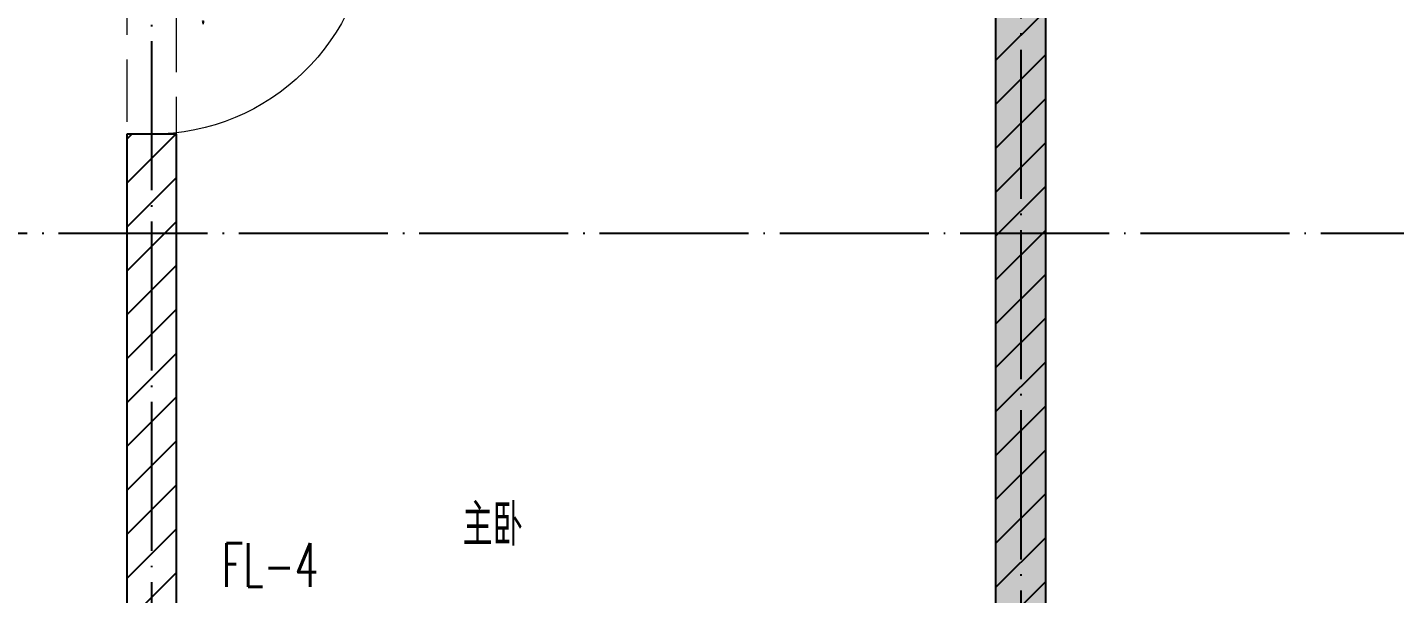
# Model space of a CAD drawing. Extents: x 27938 to 1507990, y 110129 to 923079.
# Drawn here: x 1222264 to 1227769, y 584174 to 586454 of the extents above; entities that cross this region are included whole.
import ezdxf

# ---------------------------------------------------------------- set-up
doc = ezdxf.new("R2010")
doc.units = 0
doc.header["$LTSCALE"] = 1000
doc.header["$MEASUREMENT"] = 0
doc.linetypes.add('DASH', pattern=[0.35, 0.25, -0.1])
doc.linetypes.add('DOTE', pattern=[2.42, 2, -0.2, 0.02, -0.2])
for name, color, linetype in [('----建筑底图', 8, 'Continuous'), ('DIM_废水', 31, 'Continuous'), ('DOTE', 1, 'Continuous'), ('PUB_HATCH', 8, 'Continuous'), ('PUB_TEXT', 4, 'Continuous'), ('WALL', 9, 'Continuous'), ('WINDOW', 4, 'Continuous'), ('WINDOW_TEXT', 7, 'Continuous'), ('保温', 6, 'Continuous')]:
    doc.layers.add(name, color=color, linetype=linetype)
doc.layers.add('S-L主梁线', color=4, linetype='DASH', plot=False)
doc.styles.add('_TCH_WINDOW', font='SIMPLEX.shx', dxfattribs={"width": 0.7, "height": 3.5, "bigfont": 'GBCBIG.shx'})
doc.styles.add('_TWT_SERIAL', font='SIMPLEX', dxfattribs={"width": 0.8, "height": 3.5, "bigfont": 'HZTXT'})
doc.styles.get("Standard").update_dxf_attribs({"font": 'gbenor.shx', "bigfont": 'gbcbig.shx'})
pattern_1 = [(45, (0, 89.76), (-88.3884, 88.3884), [])]

# ---------------------------------------------------------------- blocks, each defined once
blk = doc.blocks.new('A$C718F517F')
at = {"layer": '保温', "linetype": 'Continuous', "ltscale": 10}
h = blk.add_hatch(dxfattribs=at)
h.set_pattern_fill('HEX', color=251, scale=10, angle=90, style=0)
h.set_pattern_definition([(90, (-503782.47, -516048.461), (-16.49778, 1e-15), [9.525, -19.05]), (210, (-503782.47, -516048.461), (8.24889, -14.2874966), [9.525, -19.05]), (150, (-503782.47, -516038.936), (-8.24889, -14.2874966), [9.525, -19.05])])
h.paths.add_polyline_path([(0.1, 0), (200.1, 0), (200, 4900), (0, 4900)])
blk = doc.blocks.new('$DorLib2D$00000001')
at = {"color": 0}
for p, q in [((0.45, 0.975), (0.5, 0.975)), ((0.45, 0), (0.45, 0.975)), ((0.5, 0), (0.5, 0.975)), ((0.5, 0), (0.45, 0))]:
    blk.add_line(p, q, dxfattribs=at)
at = {"color": 0, "lineweight": 13}
blk.add_arc((0.475, 0), 0.975, 91.46928, 180, dxfattribs=at)
blk = doc.blocks.new('A$C149A4CC3')
at = {"layer": 'PUB_HATCH'}
h = blk.add_hatch(dxfattribs=at)
h.set_pattern_fill('普通砖', color=256, scale=50, style=0)
h.set_pattern_definition(pattern_1)
h.paths.add_polyline_path([(0, -24476.8), (100, -24410.1), (100, -19510.1), (0, -19410.1), (-100, -19510.1), (-100, -24410.1)])
h = blk.add_hatch(dxfattribs=at)
h.set_pattern_fill('普通砖', color=256, scale=50, style=0)
h.set_pattern_definition(pattern_1)
h.paths.add_polyline_path([(-3400, -23810.1), (-3400, -20510.1), (-3600, -20510.1), (-3600, -23810.1), (-3500, -23910.1)])
at = {"layer": 'DOTE', "color": 169, "linetype": 'DOTE', "ltscale": 0.3}
for p, q in [((0, -11458), (0, -26899.5)), ((-3500, -19410.1), (-3500, -26899.5)), ((25039.9, -20910.1), (-25818.8, -20910.1))]:
    blk.add_line(p, q, dxfattribs=at)
at = {"layer": 'WALL', "color": 8}
for p, q in [((-100, -24410.1), (-100, -19510.1)), ((100, -24410.1), (100, -19510.1)), ((-3400, -20510.1), (-3600, -20510.1)), ((-3600, -20510.1), (-3600, -23810.1)), ((-3400, -23810.1), (-3400, -20510.1))]:
    blk.add_line(p, q, dxfattribs=at)
at = {"color": 8}
blk.add_blockref('A$C718F517F', (-100, -24410.1), dxfattribs=at)
at = {"layer": 'WINDOW', "color": 8}
ref = blk.add_blockref('$DorLib2D$00000001', (-3500, -20060.1), dxfattribs=dict(at, xscale=900, yscale=-900, zscale=900, rotation=89.99999999870155))
ref.add_attrib('A', 'M0922', (-3290, -20065), dxfattribs={"layer": 'WINDOW_TEXT', "color": 8, "ltscale": 0.5, "height": 4.25, "rotation": 90, "style": '_TCH_WINDOW', "width": 0.494118})
at = {"layer": 'PUB_TEXT', "color": 8}
blk.add_text('主卧', height=168.79, dxfattribs=at).set_placement((-2248, -22167.6))
blk = doc.blocks.new('A$C63B2058D')
at = {"layer": 'S-L主梁线', "color": 0, "linetype": 'DASH', "lineweight": 18}
for p, q in [((10050, 1300), (10050, -1550)), ((10250, -1550), (10250, 1300)), ((13550, 1300), (13550, -3000)), ((13750, -3000), (13750, 1300))]:
    blk.add_line(p, q, dxfattribs=at)

msp = doc.modelspace()

# ---------------------------------------------------------------- block references
at = {"layer": '----建筑底图'}
msp.add_blockref('A$C149A4CC3', (1226263.6, 606534.1), dxfattribs=at)

# ---------------------------------------------------------------- next in the draw order: block references
at = {"layer": 'S-L主梁线', "color": 225, "linetype": 'ByBlock', "lineweight": 18}
msp.add_blockref('A$C63B2058D', (1212613.6, 585724), dxfattribs=at)

# ---------------------------------------------------------------- next in the draw order: texts
at = {"layer": 'DIM_废水', "color": 7, "style": '_TWT_SERIAL', "width": 0.64}
msp.add_text('FL-4', height=175, dxfattribs=at).set_placement((1223046.9, 584201.6))

doc.saveas('drawing.dxf')
